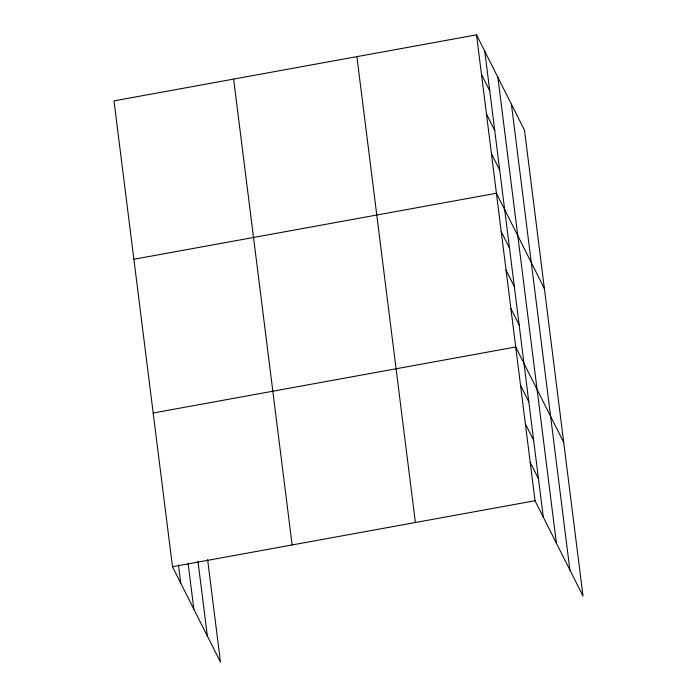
<?xml version="1.0" encoding="UTF-8"?>
<svg xmlns="http://www.w3.org/2000/svg" width="697" height="697" viewBox="0 0 697 697"><rect width="100%" height="100%" fill="white"/><g stroke="black" fill="none" stroke-linecap="round" stroke-linejoin="round"><path stroke-width="1.05" d="M476.521 34.85L535.026 500.716L583.014 596.127L524.51 130.261L476.521 34.85L113.986 100.873L172.49 566.739L220.479 662.15L207.61 559.656M133.876 259.267L496.412 193.243L544.401 288.654M153.183 413.007L515.719 346.984L563.707 442.395M172.49 566.739L535.026 500.716M481.496 74.448L489.756 90.863M486.471 114.047L494.722 130.47M491.437 153.645L499.697 170.068M501.239 231.683L509.498 248.097M506.066 270.114L514.325 286.528M510.892 308.544L519.152 324.968M520.546 385.415L528.805 401.829M525.372 423.846L533.632 440.269M530.199 462.285L538.459 478.7M511.398 104.193L569.902 570.059M497.893 77.332L556.389 543.198M484.781 51.264L543.285 517.13M356.89 56.64L415.386 522.506M233.626 79.083L292.13 544.949M197.983 561.346L207.366 636.082M188.094 563.315L193.862 609.222M178.467 565.006L180.75 583.154"/></g></svg>
